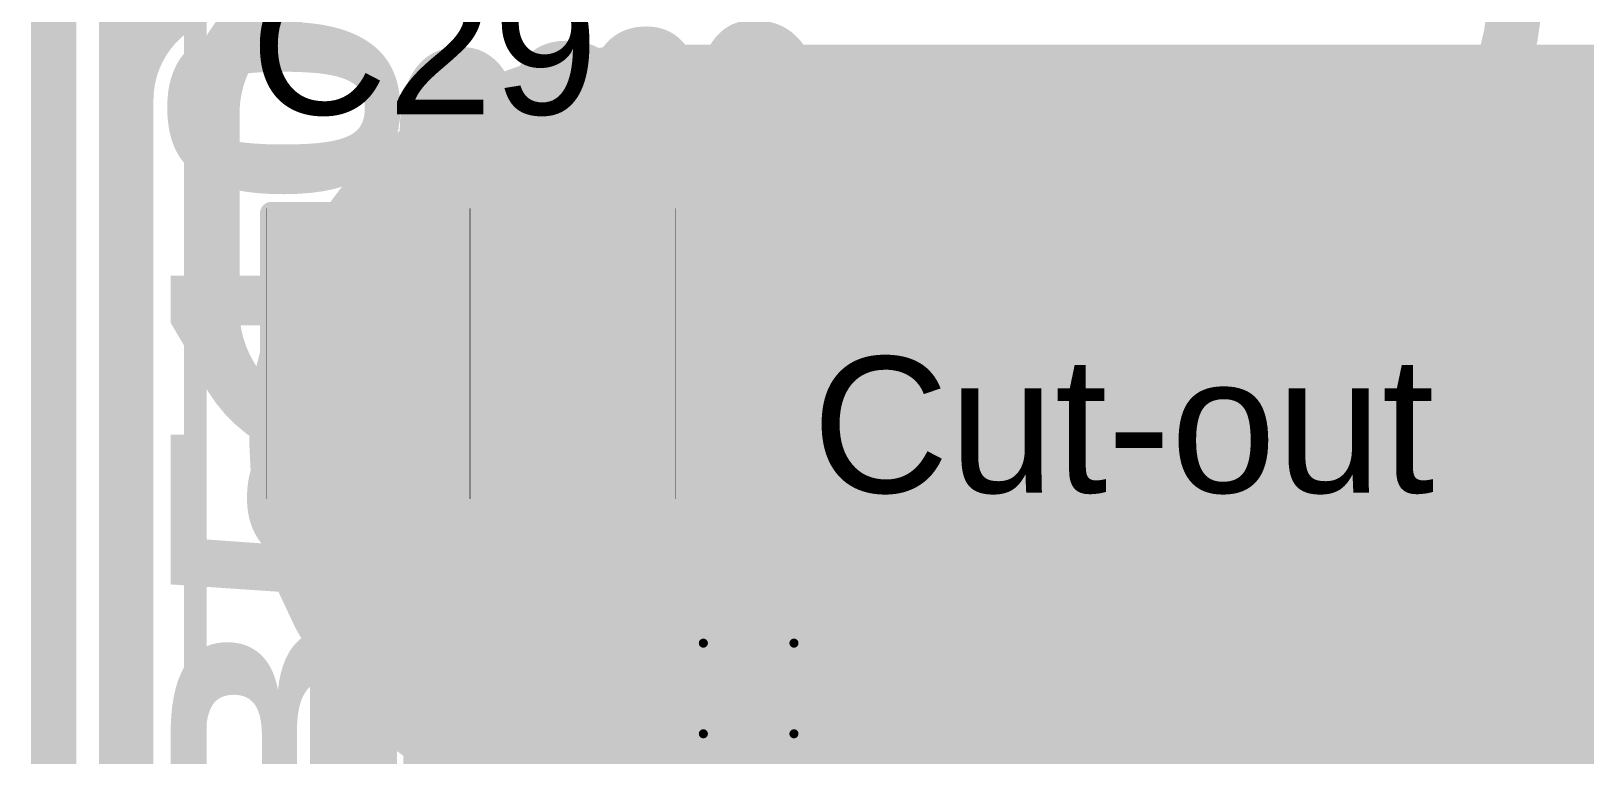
# Model space of a CAD drawing. Header units: inches. Extents: x -17 to 443, y -40 to 218.
# Drawn here: x 89.85 to 98.56, y 11.85 to 15.91 of the extents above; entities that cross this region are included whole.
import ezdxf

# ---------------------------------------------------------------- set-up
doc = ezdxf.new("R2010")
doc.units = ezdxf.units.IN
for name, color, linetype in [('Board Outline', 216, 'Continuous'), ('Bottom Layer', 5, 'Continuous'), ('Bottom Overlay', 54, 'Continuous'), ('Bottom Paste', 16, 'Continuous'), ('Bottom Solder', 6, 'Continuous'), ('Drill Drawing', 1, 'Continuous'), ('Fabrication', 76, 'Continuous'), ('Top Layer', 1, 'Continuous'), ('Top Overlay', 2, 'Continuous'), ('Top Paste', 8, 'Continuous'), ('Top Solder', 216, 'Continuous'), ('Via Holes', 16, 'Continuous')]:
    doc.layers.add(name, color=color, linetype=linetype)
doc.styles.add('Arial', font='', dxfattribs={"height": 0.2})
doc.styles.add('Arial Black_Bold', font='', dxfattribs={"height": 0.2})
doc.styles.get('Arial').set_extended_font_data('Arial')
doc.styles.get('Arial Black_Bold').set_extended_font_data('Arial Black', bold=True)

# ---------------------------------------------------------------- blocks, each defined once
blk = doc.blocks.new('S______B______0402_5')
at = {"layer": 'Top Layer'}
for points in [[(-0.6985, -0.3175), (-0.6985, 0.3175), (-0.2413, 0.3175), (-0.2413, -0.3175)], [(0.2413, -0.3175), (0.2413, 0.3175), (0.6985, 0.3175), (0.6985, -0.3175)]]:
    blk.add_hatch(color=1, dxfattribs=at).paths.add_polyline_path(points)
at = {"layer": 'Top Paste'}
for points in [[(-0.6985, -0.3175), (-0.6985, 0.3175), (-0.2413, 0.3175), (-0.2413, -0.3175)], [(0.2413, -0.3175), (0.2413, 0.3175), (0.6985, 0.3175), (0.6985, -0.3175)]]:
    blk.add_hatch(color=8, dxfattribs=at).paths.add_polyline_path(points)
at = {"layer": 'Top Solder'}
for points in [[(-0.7535, -0.3725), (-0.7535, 0.3725), (-0.1863, 0.3725), (-0.1863, -0.3725)], [(0.1863, -0.3725), (0.1863, 0.3725), (0.7535, 0.3725), (0.7535, -0.3725)]]:
    blk.add_hatch(color=216, dxfattribs=at).paths.add_polyline_path(points)
at = {"layer": 'Top Overlay'}
for points in [[(0.7874, 0.4064, 0.127, 0.127, 0), (-0.7874, 0.4064, 0.127, 0.127, 0)], [(-0.7874, -0.4064, 0.127, 0.127, 0), (-0.7874, 0.4064, 0.127, 0.127, 0)], [(0.7874, -0.4064, 0.127, 0.127, 0), (0.7874, 0.4064, 0.127, 0.127, 0)], [(0.7874, -0.4064, 0.127, 0.127, 0), (-0.7874, -0.4064, 0.127, 0.127, 0)], [(0.8128, -0.4318, 0.00323, 0.00323, 0), (-0.8128, -0.4318, 0.00323, 0.00323, 0)]]:
    blk.add_lwpolyline(points, format="xyseb", dxfattribs=at)
for points in [[(-0.8191, 0.4064, 0.0635, 0.0635, 1), (-0.7556, 0.4064, 0.0635, 0.0635, 1)], [(-0.8191, 0.4064, 0.0635, 0.0635, 1), (-0.7556, 0.4064, 0.0635, 0.0635, 1)], [(0.7556, 0.4064, 0.0635, 0.0635, 1), (0.8191, 0.4064, 0.0635, 0.0635, 1)], [(0.7556, 0.4064, 0.0635, 0.0635, 1), (0.8191, 0.4064, 0.0635, 0.0635, 1)], [(-0.8191, -0.4064, 0.0635, 0.0635, 1), (-0.7556, -0.4064, 0.0635, 0.0635, 1)], [(-0.8191, -0.4064, 0.0635, 0.0635, 1), (-0.7556, -0.4064, 0.0635, 0.0635, 1)], [(0.7556, -0.4064, 0.0635, 0.0635, 1), (0.8191, -0.4064, 0.0635, 0.0635, 1)], [(0.7556, -0.4064, 0.0635, 0.0635, 1), (0.8191, -0.4064, 0.0635, 0.0635, 1)], [(-0.8136, -0.4318, 0.00161, 0.00161, 1), (-0.812, -0.4318, 0.00161, 0.00161, 1)], [(0.812, -0.4318, 0.00161, 0.00161, 1), (0.8136, -0.4318, 0.00161, 0.00161, 1)]]:
    blk.add_lwpolyline(points, format="xyseb", close=True, dxfattribs=at)
blk = doc.blocks.new('S______B______0402_46')
at = {"layer": 'Top Layer'}
for points in [[(-0.6985, -0.3175), (-0.6985, 0.3175), (-0.2413, 0.3175), (-0.2413, -0.3175)], [(0.2413, -0.3175), (0.2413, 0.3175), (0.6985, 0.3175), (0.6985, -0.3175)]]:
    blk.add_hatch(color=1, dxfattribs=at).paths.add_polyline_path(points)
at = {"layer": 'Top Paste'}
for points in [[(-0.6985, -0.3175), (-0.6985, 0.3175), (-0.2413, 0.3175), (-0.2413, -0.3175)], [(0.2413, -0.3175), (0.2413, 0.3175), (0.6985, 0.3175), (0.6985, -0.3175)]]:
    blk.add_hatch(color=8, dxfattribs=at).paths.add_polyline_path(points)
at = {"layer": 'Top Solder'}
for points in [[(-0.7535, -0.3725), (-0.7535, 0.3725), (-0.1863, 0.3725), (-0.1863, -0.3725)], [(0.1863, -0.3725), (0.1863, 0.3725), (0.7535, 0.3725), (0.7535, -0.3725)]]:
    blk.add_hatch(color=216, dxfattribs=at).paths.add_polyline_path(points)
at = {"layer": 'Top Overlay'}
for points in [[(0.7874, 0.4064, 0.127, 0.127, 0), (-0.7874, 0.4064, 0.127, 0.127, 0)], [(-0.7874, -0.4064, 0.127, 0.127, 0), (-0.7874, 0.4064, 0.127, 0.127, 0)], [(0.7874, -0.4064, 0.127, 0.127, 0), (0.7874, 0.4064, 0.127, 0.127, 0)], [(0.7874, -0.4064, 0.127, 0.127, 0), (-0.7874, -0.4064, 0.127, 0.127, 0)], [(0.8128, -0.4318, 0.00323, 0.00323, 0), (-0.8128, -0.4318, 0.00323, 0.00323, 0)]]:
    blk.add_lwpolyline(points, format="xyseb", dxfattribs=at)
for points in [[(-0.8191, 0.4064, 0.0635, 0.0635, 1), (-0.7556, 0.4064, 0.0635, 0.0635, 1)], [(-0.8191, 0.4064, 0.0635, 0.0635, 1), (-0.7556, 0.4064, 0.0635, 0.0635, 1)], [(0.7556, 0.4064, 0.0635, 0.0635, 1), (0.8191, 0.4064, 0.0635, 0.0635, 1)], [(0.7556, 0.4064, 0.0635, 0.0635, 1), (0.8191, 0.4064, 0.0635, 0.0635, 1)], [(-0.8191, -0.4064, 0.0635, 0.0635, 1), (-0.7556, -0.4064, 0.0635, 0.0635, 1)], [(-0.8191, -0.4064, 0.0635, 0.0635, 1), (-0.7556, -0.4064, 0.0635, 0.0635, 1)], [(0.7556, -0.4064, 0.0635, 0.0635, 1), (0.8191, -0.4064, 0.0635, 0.0635, 1)], [(0.7556, -0.4064, 0.0635, 0.0635, 1), (0.8191, -0.4064, 0.0635, 0.0635, 1)], [(-0.8136, -0.4318, 0.00161, 0.00161, 1), (-0.812, -0.4318, 0.00161, 0.00161, 1)], [(0.812, -0.4318, 0.00161, 0.00161, 1), (0.8136, -0.4318, 0.00161, 0.00161, 1)]]:
    blk.add_lwpolyline(points, format="xyseb", close=True, dxfattribs=at)
blk = doc.blocks.new('S______B______0402_109')
at = {"layer": 'Top Layer'}
for points in [[(-0.6985, -0.3175), (-0.6985, 0.3175), (-0.2413, 0.3175), (-0.2413, -0.3175)], [(0.2413, -0.3175), (0.2413, 0.3175), (0.6985, 0.3175), (0.6985, -0.3175)]]:
    blk.add_hatch(color=1, dxfattribs=at).paths.add_polyline_path(points)
at = {"layer": 'Top Paste'}
for points in [[(-0.6985, -0.3175), (-0.6985, 0.3175), (-0.2413, 0.3175), (-0.2413, -0.3175)], [(0.2413, -0.3175), (0.2413, 0.3175), (0.6985, 0.3175), (0.6985, -0.3175)]]:
    blk.add_hatch(color=8, dxfattribs=at).paths.add_polyline_path(points)
at = {"layer": 'Top Solder'}
for points in [[(-0.7535, -0.3725), (-0.7535, 0.3725), (-0.1863, 0.3725), (-0.1863, -0.3725)], [(0.1863, -0.3725), (0.1863, 0.3725), (0.7535, 0.3725), (0.7535, -0.3725)]]:
    blk.add_hatch(color=216, dxfattribs=at).paths.add_polyline_path(points)
at = {"layer": 'Top Overlay'}
for points in [[(0.7874, 0.4064, 0.127, 0.127, 0), (-0.7874, 0.4064, 0.127, 0.127, 0)], [(-0.7874, -0.4064, 0.127, 0.127, 0), (-0.7874, 0.4064, 0.127, 0.127, 0)], [(0.7874, -0.4064, 0.127, 0.127, 0), (0.7874, 0.4064, 0.127, 0.127, 0)], [(0.7874, -0.4064, 0.127, 0.127, 0), (-0.7874, -0.4064, 0.127, 0.127, 0)], [(0.8128, -0.4318, 0.00323, 0.00323, 0), (-0.8128, -0.4318, 0.00323, 0.00323, 0)]]:
    blk.add_lwpolyline(points, format="xyseb", dxfattribs=at)
for points in [[(-0.8191, 0.4064, 0.0635, 0.0635, 1), (-0.7556, 0.4064, 0.0635, 0.0635, 1)], [(-0.8191, 0.4064, 0.0635, 0.0635, 1), (-0.7556, 0.4064, 0.0635, 0.0635, 1)], [(0.7556, 0.4064, 0.0635, 0.0635, 1), (0.8191, 0.4064, 0.0635, 0.0635, 1)], [(0.7556, 0.4064, 0.0635, 0.0635, 1), (0.8191, 0.4064, 0.0635, 0.0635, 1)], [(-0.8191, -0.4064, 0.0635, 0.0635, 1), (-0.7556, -0.4064, 0.0635, 0.0635, 1)], [(-0.8191, -0.4064, 0.0635, 0.0635, 1), (-0.7556, -0.4064, 0.0635, 0.0635, 1)], [(0.7556, -0.4064, 0.0635, 0.0635, 1), (0.8191, -0.4064, 0.0635, 0.0635, 1)], [(0.7556, -0.4064, 0.0635, 0.0635, 1), (0.8191, -0.4064, 0.0635, 0.0635, 1)], [(-0.8136, -0.4318, 0.00161, 0.00161, 1), (-0.812, -0.4318, 0.00161, 0.00161, 1)], [(0.812, -0.4318, 0.00161, 0.00161, 1), (0.8136, -0.4318, 0.00161, 0.00161, 1)]]:
    blk.add_lwpolyline(points, format="xyseb", close=True, dxfattribs=at)
at = {"layer": 'Top Overlay', "style": 'Arial Black_Bold'}
blk.add_text('SB508', height=1.27, rotation=-180, dxfattribs=at).set_placement((4.3925, 0.4637))
blk = doc.blocks.new('T____P____SMD_3_P____210')
at = {"layer": 'Top Layer'}
h = blk.add_hatch(color=1, dxfattribs=at)
edge = h.paths.add_edge_path()
edge.add_arc((-0.5, 3.04), 0.5, 90, 180)
edge.add_line((-1, 3.04), (-1, 2.04))
edge.add_arc((-0.5, 2.04), 0.5, 180, 270)
edge.add_line((-0.5, 1.54), (0.5, 1.54))
edge.add_arc((0.5, 2.04), 0.5, 270, 360)
edge.add_line((1, 2.04), (1, 3.04))
edge.add_arc((0.5, 3.04), 0.5, 0, 90)
edge.add_line((0.5, 3.54), (-0.5, 3.54))
h = blk.add_hatch(color=1, dxfattribs=at)
edge = h.paths.add_edge_path()
edge.add_arc((-1, 0), 1, 90, 270)
edge.add_line((-1, -1), (1, -1))
edge.add_arc((1, 0), 1, 270, 450)
edge.add_line((1, 1), (-1, 1))
h = blk.add_hatch(color=1, dxfattribs=at)
edge = h.paths.add_edge_path()
edge.add_arc((-0.5, -2.04), 0.5, 90, 180)
edge.add_line((-1, -2.04), (-1, -3.04))
edge.add_arc((-0.5, -3.04), 0.5, 180, 270)
edge.add_line((-0.5, -3.54), (0.5, -3.54))
edge.add_arc((0.5, -3.04), 0.5, 270, 360)
edge.add_line((1, -3.04), (1, -2.04))
edge.add_arc((0.5, -2.04), 0.5, 0, 90)
edge.add_line((0.5, -1.54), (-0.5, -1.54))
at = {"layer": 'Top Paste'}
h = blk.add_hatch(color=8, dxfattribs=at)
edge = h.paths.add_edge_path()
edge.add_arc((-0.5, 3.04), 0.5, 90, 180)
edge.add_line((-1, 3.04), (-1, 2.04))
edge.add_arc((-0.5, 2.04), 0.5, 180, 270)
edge.add_line((-0.5, 1.54), (0.5, 1.54))
edge.add_arc((0.5, 2.04), 0.5, 270, 360)
edge.add_line((1, 2.04), (1, 3.04))
edge.add_arc((0.5, 3.04), 0.5, 0, 90)
edge.add_line((0.5, 3.54), (-0.5, 3.54))
h = blk.add_hatch(color=8, dxfattribs=at)
edge = h.paths.add_edge_path()
edge.add_arc((-1, 0), 1, 90, 270)
edge.add_line((-1, -1), (1, -1))
edge.add_arc((1, 0), 1, 270, 450)
edge.add_line((1, 1), (-1, 1))
h = blk.add_hatch(color=8, dxfattribs=at)
edge = h.paths.add_edge_path()
edge.add_arc((-0.5, -2.04), 0.5, 90, 180)
edge.add_line((-1, -2.04), (-1, -3.04))
edge.add_arc((-0.5, -3.04), 0.5, 180, 270)
edge.add_line((-0.5, -3.54), (0.5, -3.54))
edge.add_arc((0.5, -3.04), 0.5, 270, 360)
edge.add_line((1, -3.04), (1, -2.04))
edge.add_arc((0.5, -2.04), 0.5, 0, 90)
edge.add_line((0.5, -1.54), (-0.5, -1.54))
at = {"layer": 'Top Solder'}
h = blk.add_hatch(color=216, dxfattribs=at)
edge = h.paths.add_edge_path()
edge.add_arc((-0.5, 3.04), 0.6016, 90, 180)
edge.add_line((-1.1016, 3.04), (-1.1016, 2.04))
edge.add_arc((-0.5, 2.04), 0.6016, 180, 270)
edge.add_line((-0.5, 1.4384), (0.5, 1.4384))
edge.add_arc((0.5, 2.04), 0.6016, 270, 360)
edge.add_line((1.1016, 2.04), (1.1016, 3.04))
edge.add_arc((0.5, 3.04), 0.6016, 0, 90)
edge.add_line((0.5, 3.6416), (-0.5, 3.6416))
h = blk.add_hatch(color=216, dxfattribs=at)
edge = h.paths.add_edge_path()
edge.add_arc((-1, 0), 1.1016, 90, 270)
edge.add_line((-1, -1.1016), (1, -1.1016))
edge.add_arc((1, 0), 1.1016, 270, 450)
edge.add_line((1, 1.1016), (-1, 1.1016))
h = blk.add_hatch(color=216, dxfattribs=at)
edge = h.paths.add_edge_path()
edge.add_arc((-0.5, -2.04), 0.6016, 90, 180)
edge.add_line((-1.1016, -2.04), (-1.1016, -3.04))
edge.add_arc((-0.5, -3.04), 0.6016, 180, 270)
edge.add_line((-0.5, -3.6416), (0.5, -3.6416))
edge.add_arc((0.5, -3.04), 0.6016, 270, 360)
edge.add_line((1.1016, -3.04), (1.1016, -2.04))
edge.add_arc((0.5, -2.04), 0.6016, 0, 90)
edge.add_line((0.5, -1.4384), (-0.5, -1.4384))
blk = doc.blocks.new('EMG_ELECTRODE_4_____B_211')
at = {"layer": 'Bottom Layer'}
h = blk.add_hatch(color=5, dxfattribs=at)
edge = h.paths.add_edge_path()
edge.add_arc((-3.15, 10), 2.1, 90, 270)
edge.add_line((-3.15, 7.9), (3.15, 7.9))
edge.add_arc((3.15, 10), 2.1, 270, 450)
edge.add_line((3.15, 12.1), (-3.15, 12.1))
at = {"layer": 'Bottom Paste'}
h = blk.add_hatch(color=16, dxfattribs=at)
edge = h.paths.add_edge_path()
edge.add_arc((-3.15, 10), 2.1, 90, 270)
edge.add_line((-3.15, 7.9), (3.15, 7.9))
edge.add_arc((3.15, 10), 2.1, 270, 450)
edge.add_line((3.15, 12.1), (-3.15, 12.1))
at = {"layer": 'Bottom Solder'}
h = blk.add_hatch(color=6, dxfattribs=at)
edge = h.paths.add_edge_path()
edge.add_arc((-3.15, 10), 2.2016, 90, 270)
edge.add_line((-3.15, 7.7984), (3.15, 7.7984))
edge.add_arc((3.15, 10), 2.2016, 270, 450)
edge.add_line((3.15, 12.2016), (-3.15, 12.2016))
at = {"layer": 'Bottom Overlay'}
blk.add_lwpolyline([(-5.6833, -21.0042, 0.127, 0.127, 0), (-5.6833, 20.9528, 0.127, 0.127, 0)], format="xyseb", dxfattribs=at)

msp = doc.modelspace()

# ---------------------------------------------------------------- hatches: boundary and pattern name
at = {"layer": 'Bottom Layer'}
h = msp.add_hatch(color=5, dxfattribs=at)
edge = h.paths.add_edge_path()
edge.add_arc((93.8692, 12.2207), 0.3, 0, 360)
at = {"layer": 'Top Layer'}
h = msp.add_hatch(color=1, dxfattribs=at)
edge = h.paths.add_edge_path()
edge.add_arc((93.8692, 12.2207), 0.3, 0, 360)
at = {"layer": 'Via Holes'}
h = msp.add_hatch(color=7, dxfattribs=at)
edge = h.paths.add_edge_path()
edge.add_arc((93.8692, 12.2207), 0.15, 0, 360)

# ---------------------------------------------------------------- linework, layer by layer
at = {"layer": 'Board Outline'}
msp.add_lwpolyline([(89.9729, -17.3773, 0.127, 0.127, 0), (89.9732, 24.504, 0.127, 0.127, 0)], format="xyseb", dxfattribs=at)
at = {"layer": 'Bottom Layer'}
for points in [[(90.3796, 15.5188, 0.3048, 0.3048, 0), (90.3796, 16.767, 0.3048, 0.3048, 0)], [(90.3796, 15.5188, 0.3048, 0.3048, -0.414214), (91.0037, 16.1429, 0.3048, 0.3048, 0)], [(90.3796, 11.1082, 0.3048, 0.3048, 0), (90.3796, 15.5188, 0.3048, 0.3048, 0)]]:
    msp.add_lwpolyline(points, format="xyseb", dxfattribs=at)
msp.add_lwpolyline([(90.3034, 15.5188, 0.1524, 0.1524, 1), (90.4558, 15.5188, 0.1524, 0.1524, 1)], format="xyseb", close=True, dxfattribs=at)
msp.add_lwpolyline([(90.3034, 15.5188, 0.1524, 0.1524, 1), (90.4558, 15.5188, 0.1524, 0.1524, 1)], format="xyseb", close=True, dxfattribs=at)
msp.add_lwpolyline([(90.3034, 15.5188, 0.1524, 0.1524, 1), (90.4558, 15.5188, 0.1524, 0.1524, 1)], format="xyseb", close=True, dxfattribs=at)
at = {"layer": 'Drill Drawing'}
for points in [[(93.6152, 12.4747, 0.0508, 0.0508, 0), (94.1232, 12.4747, 0.0508, 0.0508, 0)], [(93.6152, 11.9667, 0.0508, 0.0508, 0), (93.6152, 12.4747, 0.0508, 0.0508, 0)], [(94.1232, 11.9667, 0.0508, 0.0508, 0), (94.1232, 12.4747, 0.0508, 0.0508, 0)], [(93.6152, 11.9667, 0.0508, 0.0508, 0), (94.1232, 11.9667, 0.0508, 0.0508, 0)]]:
    msp.add_lwpolyline(points, format="xyseb", dxfattribs=at)
for points in [[(93.6025, 12.4747, 0.0254, 0.0254, 1), (93.6279, 12.4747, 0.0254, 0.0254, 1)], [(93.6025, 12.4747, 0.0254, 0.0254, 1), (93.6279, 12.4747, 0.0254, 0.0254, 1)], [(94.1105, 12.4747, 0.0254, 0.0254, 1), (94.1359, 12.4747, 0.0254, 0.0254, 1)], [(94.1105, 12.4747, 0.0254, 0.0254, 1), (94.1359, 12.4747, 0.0254, 0.0254, 1)], [(93.6025, 11.9667, 0.0254, 0.0254, 1), (93.6279, 11.9667, 0.0254, 0.0254, 1)], [(93.6025, 11.9667, 0.0254, 0.0254, 1), (93.6279, 11.9667, 0.0254, 0.0254, 1)], [(94.1105, 11.9667, 0.0254, 0.0254, 1), (94.1359, 11.9667, 0.0254, 0.0254, 1)], [(94.1105, 11.9667, 0.0254, 0.0254, 1), (94.1359, 11.9667, 0.0254, 0.0254, 1)]]:
    msp.add_lwpolyline(points, format="xyseb", close=True, dxfattribs=at)
at = {"layer": 'Fabrication'}
for points in [[(89.9729, -17.3773, 0.254, 0.254, 0), (89.9732, 24.504, 0.254, 0.254, 0)], [(91.8111, 15.0868, 0.254, 0.254, -0.198912), (93.296, 15.7018, 0.254, 0.254, 0)], [(93.296, 15.7018, 0.254, 0.254, 0), (99.604, 15.7018, 0.254, 0.254, 0)], [(91.196, 13.6018, 0.254, 0.254, -0.198912), (91.8111, 15.0868, 0.254, 0.254, 0)], [(91.8111, 12.1169, 0.254, 0.254, -0.198912), (91.196, 13.6018, 0.254, 0.254, 0)], [(93.296, 11.5018, 0.254, 0.254, -0.198912), (91.8111, 12.1169, 0.254, 0.254, 0)]]:
    msp.add_lwpolyline(points, format="xyseb", dxfattribs=at)
for points in [[(93.2325, 15.7018, 0.127, 0.127, 1), (93.3595, 15.7018, 0.127, 0.127, 1)], [(93.2325, 15.7018, 0.127, 0.127, 1), (93.3595, 15.7018, 0.127, 0.127, 1)], [(91.7476, 15.0868, 0.127, 0.127, 1), (91.8746, 15.0868, 0.127, 0.127, 1)], [(91.7476, 15.0868, 0.127, 0.127, 1), (91.8746, 15.0868, 0.127, 0.127, 1)], [(91.1325, 13.6018, 0.127, 0.127, 1), (91.2595, 13.6018, 0.127, 0.127, 1)], [(91.1325, 13.6018, 0.127, 0.127, 1), (91.2595, 13.6018, 0.127, 0.127, 1)], [(91.7476, 12.1169, 0.127, 0.127, 1), (91.8746, 12.1169, 0.127, 0.127, 1)], [(91.7476, 12.1169, 0.127, 0.127, 1), (91.8746, 12.1169, 0.127, 0.127, 1)]]:
    msp.add_lwpolyline(points, format="xyseb", close=True, dxfattribs=at)
at = {"layer": 'Top Layer'}
for points in [[(90.3795, 8.5225, 0.3048, 0.3048, 0), (90.3795, 16.7625, 0.3048, 0.3048, 0)], [(90.8621, 15.4426, 0.3048, 0.3048, -0.414214), (91.565, 16.1454, 0.3048, 0.3048, 0)], [(98.1703, 16.175, 0.3048, 0.3048, -0.119178), (97.9969, 15.4577, 0.3048, 0.3048, 0)], [(90.8621, 14.3383, 0.3048, 0.3048, 0), (90.8621, 15.4426, 0.3048, 0.3048, 0)], [(97.9969, 15.4577, 0.3048, 0.3048, -0.156726), (97.3176, 14.7784, 0.3048, 0.3048, 0)], [(97.3176, 14.7784, 0.3048, 0.3048, -0.106589), (96.6783, 14.6069, 0.3048, 0.3048, 0)], [(91.5995, 14.5669, 0.381, 0.381, 0), (94.9299, 14.5669, 0.381, 0.381, 0)], [(94.9001, 13.065, 0.3048, 0.3048, -0.378927), (96.2527, 14.5935, 0.3048, 0.3048, 0)], [(96.2527, 14.5935, 0.3048, 0.3048, -0.0305), (96.4401, 14.605, 0.3048, 0.3048, 0)], [(96.4401, 14.605, 0.3048, 0.3048, 0), (96.45, 14.605, 0.3048, 0.3048, 0)], [(96.45, 14.605, 0.3048, 0.3048, 0), (96.6003, 14.605, 0.3048, 0.3048, 0)], [(96.6783, 14.6069, 0.3048, 0.3048, -0.012432), (96.6003, 14.605, 0.3048, 0.3048, 0)], [(94.9001, 14.4537, 0.3048, 0.3048, -0.414214), (94.9299, 14.4836, 0.3048, 0.3048, 0)], [(94.9001, 13.065, 0.3048, 0.3048, 0), (94.9001, 14.4537, 0.3048, 0.3048, 0)], [(91.5733, 13.6271, 0.3048, 0.3048, -0.414214), (90.8621, 14.3383, 0.3048, 0.3048, 0)], [(91.5995, 11.4269, 0.381, 0.381, 0), (91.5995, 13.6271, 0.381, 0.381, 0)], [(91.5733, 13.6271, 0.3048, 0.3048, 0), (91.5995, 13.6271, 0.3048, 0.3048, 0)], [(92.7384, 12.1846, 0.3048, 0.3048, 0), (92.7384, 13.6271, 0.3048, 0.3048, 0)], [(93.8732, 13.5954, 0.381, 0.381, 0), (93.891, 13.6132, 0.381, 0.381, 0)], [(93.8732, 12.2247, 0.381, 0.381, 0), (93.8732, 13.5954, 0.381, 0.381, 0)], [(93.8772, 13.6271, 0.3048, 0.3048, 0), (93.891, 13.6132, 0.3048, 0.3048, 0)], [(94.9001, 11.6891, 0.3048, 0.3048, 0), (94.9001, 13.065, 0.3048, 0.3048, 0)], [(93.8692, 12.2207, 0.381, 0.381, 0), (93.8732, 12.2247, 0.381, 0.381, 0)], [(92.7384, 12.1846, 0.3048, 0.3048, -0.198912), (92.2914, 11.1056, 0.3048, 0.3048, 0)], [(96.45, 12.0455, 0.381, 0.381, 0), (97.7292, 10.7664, 0.381, 0.381, 0)], [(96.45, 12.0455, 0.3048, 0.3048, 0), (96.45, 12.065, 0.3048, 0.3048, 0)]]:
    msp.add_lwpolyline(points, format="xyseb", dxfattribs=at)
for points in [[(90.7859, 15.4426, 0.1524, 0.1524, 1), (90.9383, 15.4426, 0.1524, 0.1524, 1)], [(90.7859, 15.4426, 0.1524, 0.1524, 1), (90.9383, 15.4426, 0.1524, 0.1524, 1)], [(97.9207, 15.4577, 0.1524, 0.1524, 1), (98.0731, 15.4577, 0.1524, 0.1524, 1)], [(97.9207, 15.4577, 0.1524, 0.1524, 1), (98.0731, 15.4577, 0.1524, 0.1524, 1)], [(97.2414, 14.7784, 0.1524, 0.1524, 1), (97.3938, 14.7784, 0.1524, 0.1524, 1)], [(97.2414, 14.7784, 0.1524, 0.1524, 1), (97.3938, 14.7784, 0.1524, 0.1524, 1)], [(91.5043, 14.5669, 0.1905, 0.1905, 1), (91.6948, 14.5669, 0.1905, 0.1905, 1)], [(94.8347, 14.5669, 0.1905, 0.1905, 1), (95.0252, 14.5669, 0.1905, 0.1905, 1)], [(96.1765, 14.5935, 0.1524, 0.1524, 1), (96.3289, 14.5935, 0.1524, 0.1524, 1)], [(96.1765, 14.5935, 0.1524, 0.1524, 1), (96.3289, 14.5935, 0.1524, 0.1524, 1)], [(96.3639, 14.605, 0.1524, 0.1524, 1), (96.5163, 14.605, 0.1524, 0.1524, 1)], [(96.3639, 14.605, 0.1524, 0.1524, 1), (96.5163, 14.605, 0.1524, 0.1524, 1)], [(96.3738, 14.605, 0.1524, 0.1524, 1), (96.5262, 14.605, 0.1524, 0.1524, 1)], [(96.3738, 14.605, 0.1524, 0.1524, 1), (96.5262, 14.605, 0.1524, 0.1524, 1)], [(96.5241, 14.605, 0.1524, 0.1524, 1), (96.6765, 14.605, 0.1524, 0.1524, 1)], [(96.5241, 14.605, 0.1524, 0.1524, 1), (96.6765, 14.605, 0.1524, 0.1524, 1)], [(96.6021, 14.6069, 0.1524, 0.1524, 1), (96.7545, 14.6069, 0.1524, 0.1524, 1)], [(96.6021, 14.6069, 0.1524, 0.1524, 1), (96.7545, 14.6069, 0.1524, 0.1524, 1)], [(94.8239, 14.4537, 0.1524, 0.1524, 1), (94.9763, 14.4537, 0.1524, 0.1524, 1)], [(94.8239, 14.4537, 0.1524, 0.1524, 1), (94.9763, 14.4537, 0.1524, 0.1524, 1)], [(94.8537, 14.4836, 0.1524, 0.1524, 1), (95.0061, 14.4836, 0.1524, 0.1524, 1)], [(90.7859, 14.3383, 0.1524, 0.1524, 1), (90.9383, 14.3383, 0.1524, 0.1524, 1)], [(90.7859, 14.3383, 0.1524, 0.1524, 1), (90.9383, 14.3383, 0.1524, 0.1524, 1)], [(91.5043, 13.6271, 0.1905, 0.1905, 1), (91.6948, 13.6271, 0.1905, 0.1905, 1)], [(91.4971, 13.6271, 0.1524, 0.1524, 1), (91.6495, 13.6271, 0.1524, 0.1524, 1)], [(91.4971, 13.6271, 0.1524, 0.1524, 1), (91.6495, 13.6271, 0.1524, 0.1524, 1)], [(91.5233, 13.6271, 0.1524, 0.1524, 1), (91.6757, 13.6271, 0.1524, 0.1524, 1)], [(92.6622, 13.6271, 0.1524, 0.1524, 1), (92.8146, 13.6271, 0.1524, 0.1524, 1)], [(93.7779, 13.5954, 0.1905, 0.1905, 1), (93.9684, 13.5954, 0.1905, 0.1905, 1)], [(93.7779, 13.5954, 0.1905, 0.1905, 1), (93.9684, 13.5954, 0.1905, 0.1905, 1)], [(93.7958, 13.6132, 0.1905, 0.1905, 1), (93.9863, 13.6132, 0.1905, 0.1905, 1)], [(93.801, 13.6271, 0.1524, 0.1524, 1), (93.9534, 13.6271, 0.1524, 0.1524, 1)], [(93.8148, 13.6132, 0.1524, 0.1524, 1), (93.9672, 13.6132, 0.1524, 0.1524, 1)], [(94.8239, 13.065, 0.1524, 0.1524, 1), (94.9763, 13.065, 0.1524, 0.1524, 1)], [(94.8239, 13.065, 0.1524, 0.1524, 1), (94.9763, 13.065, 0.1524, 0.1524, 1)], [(94.8239, 13.065, 0.1524, 0.1524, 1), (94.9763, 13.065, 0.1524, 0.1524, 1)], [(93.7739, 12.2207, 0.1905, 0.1905, 1), (93.9644, 12.2207, 0.1905, 0.1905, 1)], [(93.7779, 12.2247, 0.1905, 0.1905, 1), (93.9684, 12.2247, 0.1905, 0.1905, 1)], [(93.7779, 12.2247, 0.1905, 0.1905, 1), (93.9684, 12.2247, 0.1905, 0.1905, 1)], [(92.6622, 12.1846, 0.1524, 0.1524, 1), (92.8146, 12.1846, 0.1524, 0.1524, 1)], [(92.6622, 12.1846, 0.1524, 0.1524, 1), (92.8146, 12.1846, 0.1524, 0.1524, 1)], [(96.3548, 12.0455, 0.1905, 0.1905, 1), (96.5453, 12.0455, 0.1905, 0.1905, 1)], [(96.3738, 12.065, 0.1524, 0.1524, 1), (96.5262, 12.065, 0.1524, 0.1524, 1)], [(96.3738, 12.0455, 0.1524, 0.1524, 1), (96.5262, 12.0455, 0.1524, 0.1524, 1)]]:
    msp.add_lwpolyline(points, format="xyseb", close=True, dxfattribs=at)

# ---------------------------------------------------------------- block references
msp.add_blockref('EMG_ELECTRODE_4_____B_211', (96.45, 3.5762))
for name, p, rotation in [('T____P____SMD_3_P____210', (96.45, 14.605), 180), ('S______B______0402_109', (92.7384, 14.097), 270), ('S______B______0402_46', (91.5995, 14.097), 270), ('S______B______0402_5', (93.891, 14.097), 270)]:
    msp.add_blockref(name, p, dxfattribs=dict(rotation=rotation))

# ---------------------------------------------------------------- texts
at = {"layer": 'Fabrication', "style": 'Arial'}
msp.add_text('Cut-out', height=0.762, dxfattribs=at).set_placement((94.2242, 13.3181))
at = {"layer": 'Top Overlay'}
for s, height, rotation, style, p in [('C29', 0.762, 360, 'Arial', (91.0744, 15.4378)), ('SB510', 1.27, 90, 'Arial Black_Bold', (91.8983, 9.8314)), ('SB513', 1.27, 90, 'Arial Black_Bold', (94.2463, 9.8314)), ('SB508', 1.27, 90, 'Arial Black_Bold', (93.2127, 9.7044))]:
    msp.add_text(s, height=height, rotation=rotation, dxfattribs=dict(at, style=style)).set_placement(p)

doc.saveas('drawing.dxf')
